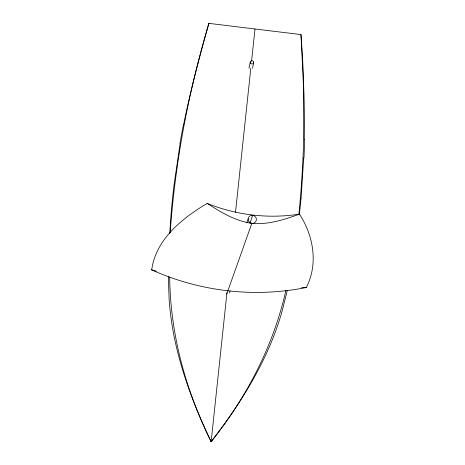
<?xml version="1.0" encoding="UTF-8"?>
<svg xmlns="http://www.w3.org/2000/svg" width="465" height="465" viewBox="0 0 465 465"><rect width="100%" height="100%" fill="white"/><g stroke="black" fill="none" stroke-linecap="round" stroke-linejoin="round"><path stroke-width="0.7" d="M304.255 139.227L303.715 91.611L301.006 34.59L208.837 23.349C199.549 56.974 190.429 90.687 183.559 124.905M285.911 290.48C273.374 345.972 246.514 397.436 211.133 441.75L211.156 440.338M303.709 157.972L301.035 198.846M169.702 233.779L171.004 214.906A880.489 729.655 46.5 0 1 174.172 184.035L180.141 143.383M170.19 232.628C175.171 161.698 188.511 91.326 208.965 23.25M298.908 214.319C304.761 154.601 305.836 94.29 300.901 34.462M287.3 290.456L281.656 312.805A308.725 289.962 -21.1 0 1 271.438 341.909C256.541 377.981 234.982 410.88 211.151 441.628L226.972 292.625M235.493 212.383L250.809 68.279M251.548 61.316L254.989 28.975M151.7 269.851C155.851 239.243 182.292 218.19 207.181 203.397C236.406 215.19 268.299 218.974 299.448 214.132C313.503 235.505 318.444 264.103 306.325 287.48A438.948 399.702 12.3 0 1 301.553 287.736M248.961 68.32L250.28 61.996M252.478 68.256L253.698 62.647M246.799 222.95L248.165 218.852M249.961 223.165L252.698 215.295M226.728 294.025L251.85 223.345C268.212 224.88 284.284 219.683 299.448 214.132M229.373 292.997L230.123 290.956M251.85 223.345C235.435 221.067 220.846 212.278 207.181 203.397M211.151 441.628C194.277 406.358 180.089 369.46 173.067 330.877A303.023 282.424 42.7 0 1 169.161 300.076L168.318 276.198M211.133 441.75C185.791 390.687 170.312 334.428 169.69 277.245M306.33 287.498A243.05 229.966 13 0 1 151.66 269.869M156.345 271.182A438.995 399.749 12.1 0 1 151.689 269.903M300.954 198.851A949.611 784.182 -26.5 0 1 299.338 214.929M304.546 139.198A944.206 780.276 -24 0 1 303.982 157.949M180.002 143.336A874.706 727.434 44 0 1 183.408 124.853M250.78 63.484A1.738 1.651 13.1 0 0 253.669 62.763A1.738 1.651 13.1 0 0 251.513 60.723A1.738 1.651 13.1 0 0 250.78 63.484M249.101 221.886A4.144 4.04 19.4 0 0 256.151 220.782A4.144 4.04 19.4 0 0 251.559 215.33A4.144 4.04 19.4 0 0 249.101 221.886"/></g></svg>
